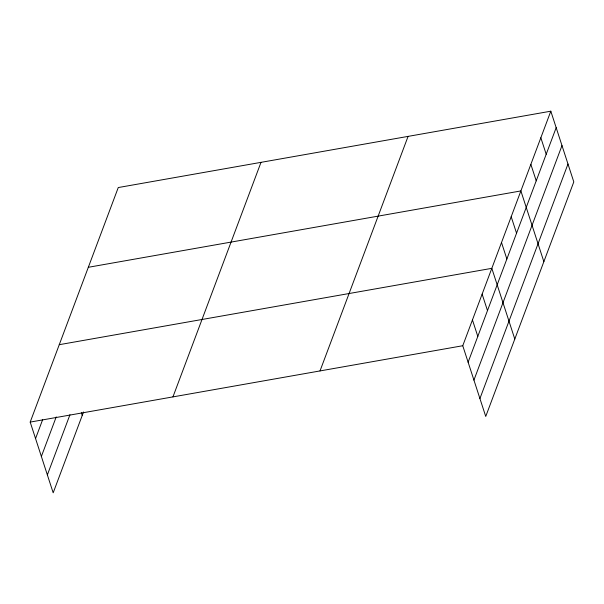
<?xml version="1.0" encoding="UTF-8"?>
<svg xmlns="http://www.w3.org/2000/svg" width="604" height="604" viewBox="0 0 604 604"><rect width="100%" height="100%" fill="white"/><g stroke="black" fill="none" stroke-linecap="round" stroke-linejoin="round"><path stroke-width="0.91" d="M83.533 411.973L53.182 492.811L30.2 422.09L118.263 187.55L550.818 111.189L573.8 181.91L485.737 416.45L462.762 345.73L550.818 111.189M35.553 438.564L42.657 419.644M41.366 456.465L56.225 416.903M47.361 474.91L69.966 414.706M172.948 396.888L261.003 162.348M320.014 370.932L408.077 136.391M468.115 362.204L556.178 127.67M473.929 380.105L561.992 145.572M479.923 398.549L567.986 164.009M88.32 267.293L520.882 190.932L543.857 261.653M59.26 344.688L491.822 268.335L514.797 339.055M30.2 422.09L462.762 345.73M540.844 137.772L546.197 154.246M530.863 164.356L536.216 180.83M511.195 216.73L516.548 233.212M501.509 242.536L506.862 259.01M482.135 294.133L487.488 310.607M472.449 319.931L477.802 336.405M81.366 412.728L82.242 415.409"/></g></svg>
